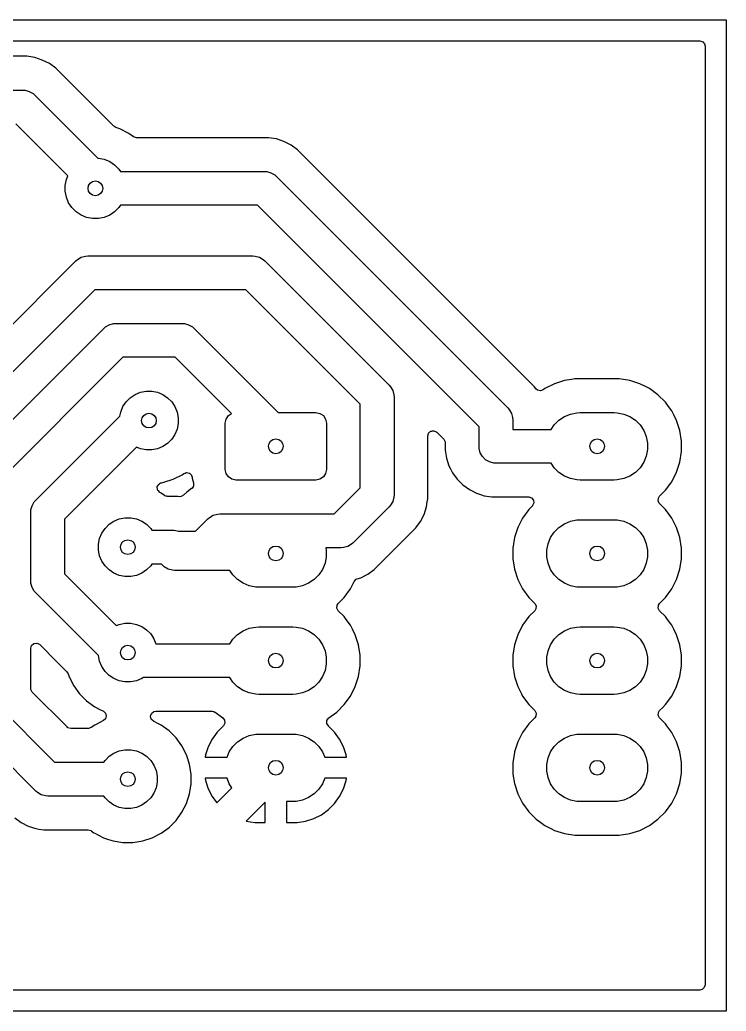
# Model space of a CAD drawing. Extents: x 116 to 150, y -102 to -78.5.
# Drawn here: x 133.25 to 150, y -102 to -78.5 of the extents above; entities that cross this region are included whole.
import ezdxf

# ---------------------------------------------------------------- set-up
doc = ezdxf.new("R2010")
doc.units = 0
doc.layers.add('BLACK', color=7, linetype='CONTINUOUS')

msp = doc.modelspace()

# ---------------------------------------------------------------- linework, layer by layer
at = {"layer": 'BLACK', "linetype": 'CONTINUOUS'}
for p, q in [((116, -78.5), (150, -78.5)), ((150, -78.5), (150, -102)), ((116.6245, -79.0005), (149.3755, -79.0005)), ((149.3755, -79.0005), (149.442539, -79.020185)), ((149.442539, -79.020185), (149.488294, -79.072989)), ((149.488294, -79.072989), (149.4995, -79.1245)), ((149.4995, -79.1245), (149.4995, -101.3755)), ((133.413881, -79.3649), (129.252282, -79.3649)), ((133.413886, -79.3649), (133.413881, -79.3649)), ((133.600518, -79.394459), (133.413886, -79.3649)), ((133.780236, -79.452854), (133.600518, -79.394459)), ((133.948599, -79.53864), (133.780236, -79.452854)), ((134.101474, -79.64971), (133.948599, -79.53864)), ((134.101476, -79.649712), (134.101474, -79.64971)), ((135.475212, -81.023448), (134.101476, -79.649712)), ((129.1578, -80.1654), (133.3194, -80.1654)), ((133.3194, -80.1654), (133.37161, -80.168822)), ((133.37161, -80.168822), (133.472474, -80.195848)), ((133.472474, -80.195848), (133.562905, -80.248059)), ((133.562905, -80.248059), (133.602243, -80.282557)), ((133.602243, -80.282557), (135.098153, -81.778467)), ((134.387118, -82.198804), (133.153714, -80.9654)), ((135.524571, -81.053697), (135.475212, -81.023448)), ((135.62367, -81.085897), (135.524571, -81.053697)), ((135.836916, -81.194552), (135.62367, -81.085897)), ((135.836918, -81.194553), (135.836916, -81.194552)), ((135.836919, -81.194554), (135.836918, -81.194553)), ((135.941888, -81.270818), (135.836919, -81.194554)), ((135.947734, -81.274815), (135.941888, -81.270818)), ((136.014773, -81.2945), (135.947734, -81.274815)), ((139.144781, -81.2945), (136.014773, -81.2945)), ((139.144786, -81.2945), (139.144781, -81.2945)), ((139.331418, -81.324059), (139.144786, -81.2945)), ((139.511136, -81.382454), (139.331418, -81.324059)), ((139.679499, -81.46824), (139.511136, -81.382454)), ((139.832374, -81.57931), (139.679499, -81.46824)), ((135.098153, -81.778467), (135.110572, -81.778467)), ((135.110572, -81.778467), (135.249005, -81.806003)), ((145.45399, -87.200926), (139.832374, -81.57931)), ((135.249005, -81.806003), (135.379406, -81.860017)), ((135.379406, -81.860017), (135.496763, -81.938432)), ((135.496763, -81.938432), (135.596568, -82.038237)), ((134.351003, -82.285995), (134.387118, -82.198804)), ((135.596568, -82.038237), (135.634496, -82.095)), ((135.634496, -82.095), (139.0503, -82.095)), ((139.0503, -82.095), (139.10251, -82.098422)), ((139.10251, -82.098422), (139.203374, -82.125448)), ((139.203374, -82.125448), (139.293805, -82.177659)), ((139.293805, -82.177659), (139.333143, -82.212157)), ((139.333143, -82.212157), (144.821143, -87.700157)), ((134.323467, -82.424428), (134.351003, -82.285995)), ((134.323467, -82.565572), (134.323467, -82.424428)), ((134.351003, -82.704005), (134.323467, -82.565572)), ((134.405017, -82.834406), (134.351003, -82.704005)), ((134.483432, -82.951763), (134.405017, -82.834406)), ((134.583237, -83.051568), (134.483432, -82.951763)), ((135.596568, -82.951763), (135.496763, -83.051568)), ((135.634496, -82.895), (135.596568, -82.951763)), ((138.884614, -82.895), (135.634496, -82.895)), ((144.1383, -88.148686), (138.884614, -82.895)), ((134.700594, -83.129983), (134.583237, -83.051568)), ((134.830995, -83.183997), (134.700594, -83.129983)), ((134.969428, -83.211533), (134.830995, -83.183997)), ((135.249005, -83.183997), (135.110572, -83.211533)), ((135.379406, -83.129983), (135.249005, -83.183997)), ((135.496763, -83.051568), (135.379406, -83.129983)), ((135.110572, -83.211533), (134.969428, -83.211533)), ((134.615395, -84.179259), (134.705826, -84.127048)), ((134.705826, -84.127048), (134.80669, -84.100022)), ((134.80669, -84.100022), (134.8589, -84.0966)), ((134.8589, -84.0966), (138.7766, -84.0966)), ((138.7766, -84.0966), (138.82881, -84.100022)), ((138.82881, -84.100022), (138.929674, -84.127048)), ((138.929674, -84.127048), (139.020105, -84.179259)), ((130.422057, -88.367757), (134.576057, -84.213757)), ((134.576057, -84.213757), (134.615395, -84.179259)), ((139.020105, -84.179259), (139.059443, -84.213757)), ((139.059443, -84.213757), (142.005543, -87.159858)), ((135.024586, -84.8966), (131.1049, -88.816286)), ((138.610914, -84.8966), (135.024586, -84.8966)), ((141.3227, -87.608385), (138.610914, -84.8966)), ((135.278895, -85.780959), (135.369326, -85.728748)), ((135.369326, -85.728748), (135.47019, -85.701722)), ((135.47019, -85.701722), (135.5224, -85.6983)), ((135.5224, -85.6983), (137.0977, -85.6983)), ((137.0977, -85.6983), (137.14991, -85.701722)), ((137.14991, -85.701722), (137.250774, -85.728748)), ((137.250774, -85.728748), (137.341205, -85.780959)), ((132.023757, -89.031257), (135.239557, -85.815457)), ((135.239557, -85.815457), (135.278895, -85.780959)), ((137.341205, -85.780959), (137.380543, -85.815457)), ((137.380543, -85.815457), (139.375085, -87.81)), ((135.688086, -86.4983), (132.7066, -89.479786)), ((136.932014, -86.4983), (135.688086, -86.4983)), ((138.267384, -87.83367), (136.932014, -86.4983)), ((142.005543, -87.159858), (142.040041, -87.199195)), ((145.925616, -87.12676), (145.701156, -87.241129)), ((146.165214, -87.04891), (145.925616, -87.12676)), ((146.332042, -87.022487), (146.165214, -87.04891)), ((146.414038, -87.0095), (146.332042, -87.022487)), ((147.465962, -87.0095), (146.414038, -87.0095)), ((147.714785, -87.04891), (147.465962, -87.0095)), ((147.954383, -87.12676), (147.714785, -87.04891)), ((148.09994, -87.200926), (147.954383, -87.12676)), ((135.865925, -87.458893), (135.980022, -87.382655)), ((135.980022, -87.382655), (136.106801, -87.330142)), ((136.106801, -87.330142), (136.241388, -87.303371)), ((136.241388, -87.303371), (136.378612, -87.303371)), ((136.378612, -87.303371), (136.513199, -87.330142)), ((136.513199, -87.330142), (136.639978, -87.382655)), ((136.639978, -87.382655), (136.754075, -87.458893)), ((142.040041, -87.199195), (142.092252, -87.289627)), ((142.092252, -87.289627), (142.119278, -87.39049)), ((142.119278, -87.39049), (142.1227, -87.4427)), ((145.485616, -87.244456), (145.45399, -87.200926)), ((145.524956, -87.279541), (145.485616, -87.244456)), ((145.593009, -87.295368), (145.524956, -87.279541)), ((145.658816, -87.27189), (145.593009, -87.295368)), ((145.701156, -87.241129), (145.658816, -87.27189)), ((148.178845, -87.24113), (148.09994, -87.200926)), ((148.178847, -87.241131), (148.178845, -87.24113)), ((148.178848, -87.241132), (148.178847, -87.241131)), ((148.382649, -87.389201), (148.178848, -87.241132)), ((148.382654, -87.389205), (148.382649, -87.389201)), ((148.560794, -87.567345), (148.382654, -87.389205)), ((135.692655, -87.670022), (135.768893, -87.555925)), ((135.768893, -87.555925), (135.865925, -87.458893)), ((136.754075, -87.458893), (136.851107, -87.555925)), ((136.851107, -87.555925), (136.927345, -87.670022)), ((141.3227, -89.595914), (141.3227, -87.608385)), ((142.1227, -87.4427), (142.1227, -89.7616)), ((148.560798, -87.56735), (148.560794, -87.567345)), ((148.634942, -87.669401), (148.560798, -87.56735)), ((135.621277, -87.891636), (135.640142, -87.796801)), ((135.640142, -87.796801), (135.692655, -87.670022)), ((136.927345, -87.670022), (136.979858, -87.796801)), ((136.979858, -87.796801), (137.006629, -87.931388)), ((138.13903, -87.964329), (138.193223, -87.883223)), ((138.193223, -87.883223), (138.267384, -87.83367)), ((139.375085, -87.81), (140.27, -87.81)), ((140.27, -87.81), (140.365671, -87.82903)), ((140.365671, -87.82903), (140.446777, -87.883223)), ((140.446777, -87.883223), (140.50097, -87.964329)), ((144.821143, -87.700157), (144.855641, -87.739495)), ((144.855641, -87.739495), (144.907852, -87.829926)), ((144.907852, -87.829926), (144.907852, -87.829927)), ((144.907852, -87.829927), (144.934878, -87.93079)), ((146.162883, -87.904463), (146.307772, -87.844448)), ((146.307772, -87.844448), (146.461586, -87.813852)), ((146.461586, -87.813852), (146.54, -87.81)), ((146.54, -87.81), (147.34, -87.81)), ((147.34, -87.81), (147.418414, -87.813852)), ((147.418414, -87.813852), (147.572228, -87.844448)), ((147.572228, -87.844448), (147.717117, -87.904463)), ((148.70887, -87.771155), (148.634942, -87.669401)), ((148.765298, -87.881902), (148.70887, -87.771155)), ((148.823239, -87.995616), (148.765298, -87.881902)), ((133.625457, -89.887457), (135.621277, -87.891636)), ((137.006629, -88.068612), (136.979858, -88.203199)), ((137.006629, -87.931388), (137.006629, -88.068612)), ((138.12, -88.06), (138.13903, -87.964329)), ((138.12, -89.16), (138.12, -88.06)), ((140.50097, -87.964329), (140.52, -88.06)), ((140.52, -88.06), (140.52, -89.16)), ((144.934878, -87.93079), (144.9383, -87.983)), ((144.9383, -87.983), (144.9383, -88.21)), ((145.849753, -88.21), (145.921592, -88.102485)), ((145.921592, -88.102485), (146.032485, -87.991592)), ((146.032485, -87.991592), (146.162883, -87.904463)), ((147.717117, -87.904463), (147.847515, -87.991592)), ((147.847515, -87.991592), (147.958408, -88.102485)), ((147.958408, -88.102485), (148.045537, -88.232883)), ((148.823239, -87.995618), (148.823239, -87.995616)), ((148.823241, -87.995621), (148.823239, -87.995618)), ((148.90109, -88.235215), (148.823241, -87.995621)), ((136.927345, -88.329978), (136.851107, -88.444075)), ((136.979858, -88.203199), (136.927345, -88.329978)), ((142.9232, -88.365026), (142.929438, -88.34378)), ((142.929438, -88.34378), (142.931018, -88.321692)), ((142.931018, -88.321692), (142.93909, -88.310908)), ((142.93909, -88.310908), (142.942885, -88.297987)), ((142.942885, -88.297987), (142.959618, -88.283487)), ((142.959618, -88.283487), (142.97289, -88.265759)), ((142.97289, -88.265759), (142.98551, -88.261051)), ((142.98551, -88.261051), (142.995689, -88.252232)), ((142.995689, -88.252232), (143.017606, -88.24908)), ((143.017606, -88.24908), (143.038354, -88.241342)), ((143.038354, -88.241342), (143.051514, -88.244204)), ((143.051514, -88.244204), (143.064847, -88.242288)), ((143.064847, -88.242288), (143.08499, -88.251487)), ((143.08499, -88.251487), (143.106627, -88.256194)), ((143.106627, -88.256194), (143.124352, -88.269462)), ((143.124352, -88.269462), (143.128403, -88.271313)), ((143.128403, -88.271313), (143.134881, -88.277345)), ((143.134881, -88.277345), (143.301481, -88.443945)), ((144.1383, -88.61), (144.1383, -88.148686)), ((144.9383, -88.21), (145.849753, -88.21)), ((148.045537, -88.232883), (148.105552, -88.377772)), ((148.9405, -88.484038), (148.90109, -88.235215)), ((136.754075, -88.541107), (136.639978, -88.617345)), ((136.851107, -88.444075), (136.754075, -88.541107)), ((142.9232, -89.856087), (142.9232, -88.365026)), ((143.301481, -88.443945), (143.334966, -88.505268)), ((143.334966, -88.505268), (143.3378, -88.531626)), ((143.3378, -88.531626), (143.3378, -88.704486)), ((148.105552, -88.377772), (148.136148, -88.531586)), ((148.136148, -88.531586), (148.136148, -88.688414)), ((148.9405, -88.735962), (148.9405, -88.484038)), ((136.013198, -88.631086), (134.3083, -90.335985)), ((136.106801, -88.669858), (136.013198, -88.631086)), ((136.241388, -88.696629), (136.106801, -88.669858)), ((136.378612, -88.696629), (136.241388, -88.696629)), ((136.513199, -88.669858), (136.378612, -88.696629)), ((136.639978, -88.617345), (136.513199, -88.669858)), ((143.3378, -88.704486), (143.367359, -88.891118)), ((144.141722, -88.66221), (144.1383, -88.61)), ((144.168748, -88.763073), (144.141722, -88.66221)), ((144.220959, -88.853505), (144.168748, -88.763073)), ((148.136148, -88.688414), (148.105552, -88.842228)), ((148.90109, -88.984785), (148.9405, -88.735962)), ((143.367359, -88.891118), (143.425754, -89.070836)), ((144.294795, -88.927341), (144.220959, -88.853505)), ((144.385227, -88.979552), (144.294795, -88.927341)), ((144.48609, -89.006578), (144.385227, -88.979552)), ((144.5383, -89.01), (144.48609, -89.006578)), ((145.849753, -89.01), (144.5383, -89.01)), ((145.921592, -89.117515), (145.849753, -89.01)), ((148.045537, -88.987117), (147.958408, -89.117515)), ((148.105552, -88.842228), (148.045537, -88.987117)), ((148.823241, -89.224379), (148.90109, -88.984785)), ((136.885992, -89.390568), (137.096433, -89.283343)), ((137.096433, -89.283343), (137.13612, -89.254507)), ((137.13612, -89.254507), (137.166119, -89.243803)), ((137.166119, -89.243803), (137.195522, -89.231561)), ((137.195522, -89.231561), (137.198792, -89.232144)), ((137.198792, -89.232144), (137.201923, -89.231028)), ((137.201923, -89.231028), (137.232954, -89.238243)), ((137.232954, -89.238243), (137.264305, -89.24384)), ((137.264305, -89.24384), (137.26674, -89.246099)), ((137.26674, -89.246099), (137.269978, -89.246852)), ((137.269978, -89.246852), (137.292178, -89.269694)), ((137.292178, -89.269694), (137.31553, -89.291356)), ((137.31553, -89.291356), (137.317254, -89.295497)), ((137.317254, -89.295497), (137.318673, -89.296957)), ((137.318673, -89.296957), (137.320775, -89.303954)), ((138.13903, -89.255671), (138.12, -89.16)), ((138.193223, -89.336777), (138.13903, -89.255671)), ((140.50097, -89.255671), (140.446777, -89.336777)), ((140.52, -89.16), (140.50097, -89.255671)), ((143.425754, -89.070836), (143.463297, -89.144517)), ((143.463297, -89.144517), (143.51154, -89.239199)), ((143.51154, -89.239199), (143.62261, -89.392073)), ((146.032485, -89.228408), (145.921592, -89.117515)), ((146.162883, -89.315537), (146.032485, -89.228408)), ((147.847515, -89.228408), (147.717117, -89.315537)), ((147.958408, -89.117515), (147.847515, -89.228408)), ((148.70887, -89.448845), (148.823241, -89.224379)), ((136.518873, -89.549133), (136.527866, -89.522745)), ((136.527866, -89.522745), (136.53376, -89.518063)), ((136.53376, -89.518063), (136.537014, -89.511274)), ((136.537014, -89.511274), (136.560747, -89.496633)), ((136.560747, -89.496633), (136.582581, -89.479294)), ((136.582581, -89.479294), (136.594004, -89.476116)), ((136.594004, -89.476116), (136.596479, -89.47459)), ((136.596479, -89.47459), (136.599304, -89.474642)), ((136.599304, -89.474642), (136.609817, -89.471718)), ((136.609817, -89.471718), (136.637762, -89.467291)), ((136.637762, -89.467291), (136.661368, -89.463553)), ((136.661368, -89.463553), (136.885992, -89.390568)), ((137.320775, -89.303954), (137.329096, -89.323938)), ((137.329096, -89.323938), (137.331474, -89.333185)), ((137.331474, -89.333185), (137.3347, -89.365934)), ((137.3347, -89.365934), (137.36887, -89.47858)), ((137.369534, -89.48116), (137.368438, -89.513529)), ((137.368438, -89.513529), (137.368727, -89.54592)), ((137.36887, -89.47858), (137.369534, -89.48116)), ((138.274329, -89.39097), (138.193223, -89.336777)), ((138.37, -89.41), (138.274329, -89.39097)), ((140.27, -89.41), (138.37, -89.41)), ((140.365671, -89.39097), (140.27, -89.41)), ((140.446777, -89.336777), (140.365671, -89.39097)), ((143.62261, -89.392073), (143.756227, -89.52569)), ((143.756227, -89.52569), (143.909101, -89.63676)), ((146.307772, -89.375552), (146.162883, -89.315537)), ((146.461586, -89.406148), (146.307772, -89.375552)), ((146.54, -89.41), (146.461586, -89.406148)), ((147.34, -89.41), (146.54, -89.41)), ((147.418414, -89.406148), (147.34, -89.41)), ((147.572228, -89.375552), (147.418414, -89.406148)), ((147.717117, -89.315537), (147.572228, -89.375552)), ((148.560793, -89.652656), (148.70887, -89.448845)), ((136.505328, -89.58888), (136.507755, -89.581755)), ((136.512029, -89.615943), (136.505328, -89.58888)), ((136.506822, -89.574284), (136.518873, -89.549133)), ((136.507755, -89.581755), (136.506822, -89.574284)), ((136.515489, -89.643614), (136.512029, -89.615943)), ((136.520313, -89.649393), (136.515489, -89.643614)), ((136.522123, -89.656701), (136.520313, -89.649393)), ((136.542394, -89.675846), (136.522123, -89.656701)), ((136.560263, -89.697253), (136.542394, -89.675846)), ((136.566372, -89.70134), (136.560263, -89.697253)), ((136.596433, -89.716657), (136.566372, -89.70134)), ((136.679793, -89.777222), (136.596433, -89.716657)), ((137.132937, -89.769899), (137.071613, -89.803383)), ((137.205824, -89.697012), (137.132937, -89.769899)), ((137.322329, -89.612366), (137.205824, -89.697012)), ((137.327427, -89.608456), (137.322329, -89.612366)), ((137.328989, -89.606196), (137.327427, -89.608456)), ((137.331479, -89.605033), (137.328989, -89.606196)), ((137.348746, -89.577629), (137.331479, -89.605033)), ((137.36717, -89.55099), (137.348746, -89.577629)), ((137.367262, -89.548243), (137.36717, -89.55099)), ((137.368727, -89.54592), (137.367262, -89.548243)), ((140.705914, -90.2127), (141.3227, -89.595914)), ((142.1227, -89.7616), (142.119278, -89.81381)), ((143.909101, -89.63676), (143.940295, -89.652654)), ((143.940295, -89.652654), (144.077463, -89.722545)), ((144.077463, -89.722545), (144.077465, -89.722545)), ((144.077465, -89.722545), (144.077468, -89.722547)), ((144.077468, -89.722547), (144.173797, -89.753846)), ((144.173797, -89.753846), (144.257181, -89.78094)), ((148.42113, -89.792319), (148.490904, -89.722545)), ((148.490904, -89.722545), (148.560793, -89.652656)), ((133.538748, -90.017226), (133.590959, -89.926795)), ((133.590959, -89.926795), (133.625457, -89.887457)), ((136.681796, -89.778562), (136.679793, -89.777222)), ((136.683708, -89.779815), (136.681796, -89.778562)), ((136.688745, -89.781294), (136.683708, -89.779815)), ((136.713625, -89.793813), (136.688745, -89.781294)), ((136.732568, -89.794162), (136.713625, -89.793813)), ((136.750747, -89.7995), (136.732568, -89.794162)), ((136.993081, -89.7995), (136.750747, -89.7995)), ((136.993082, -89.7995), (136.993081, -89.7995)), ((137.02586, -89.804691), (136.993082, -89.7995)), ((137.071613, -89.803383), (137.02586, -89.804691)), ((142.092252, -89.914674), (142.040041, -90.005105)), ((142.119278, -89.81381), (142.092252, -89.914674)), ((142.89364, -90.042718), (142.911618, -89.929207)), ((142.911618, -89.929207), (142.9232, -89.856087)), ((144.257181, -89.78094), (144.443814, -89.8105)), ((144.443814, -89.8105), (144.443819, -89.8105)), ((144.443819, -89.8105), (145.316689, -89.8105)), ((145.316689, -89.8105), (145.383728, -89.830185)), ((145.383728, -89.830185), (145.429483, -89.882989)), ((145.439427, -89.952147), (145.410402, -90.015703)), ((145.429483, -89.882989), (145.439427, -89.952147)), ((148.387645, -89.906358), (148.392629, -89.836666)), ((148.42113, -89.967681), (148.387645, -89.906358)), ((148.392629, -89.836666), (148.42113, -89.792319)), ((148.560794, -90.107345), (148.42113, -89.967681)), ((133.5083, -90.1703), (133.511722, -90.11809)), ((133.5083, -91.8001), (133.5083, -90.1703)), ((133.511722, -90.11809), (133.53138, -90.044726)), ((133.53138, -90.044726), (133.538748, -90.017226)), ((137.834826, -90.243148), (137.93569, -90.216122)), ((137.93569, -90.216122), (137.9879, -90.2127)), ((137.9879, -90.2127), (140.705914, -90.2127)), ((142.005543, -90.044443), (141.154443, -90.895543)), ((142.040041, -90.005105), (142.005543, -90.044443)), ((142.74946, -90.390799), (142.835247, -90.222432)), ((142.835247, -90.222432), (142.89364, -90.042718)), ((145.319201, -90.10735), (145.171132, -90.311151)), ((145.319205, -90.107345), (145.319201, -90.10735)), ((145.40437, -90.022181), (145.319205, -90.107345)), ((145.410402, -90.015703), (145.40437, -90.022181)), ((148.560798, -90.10735), (148.560794, -90.107345)), ((148.644409, -90.222432), (148.560798, -90.10735)), ((148.70887, -90.311155), (148.644409, -90.222432)), ((134.3083, -90.335985), (134.3083, -91.634414)), ((135.268893, -90.555925), (135.365925, -90.458893)), ((135.365925, -90.458893), (135.480022, -90.382655)), ((135.480022, -90.382655), (135.606801, -90.330142)), ((135.606801, -90.330142), (135.741388, -90.303371)), ((135.741388, -90.303371), (135.878612, -90.303371)), ((135.878612, -90.303371), (136.013199, -90.330142)), ((136.013199, -90.330142), (136.139978, -90.382655)), ((136.139978, -90.382655), (136.254075, -90.458893)), ((136.254075, -90.458893), (136.351107, -90.555925)), ((137.415214, -90.6197), (137.705057, -90.329857)), ((137.705057, -90.329857), (137.744395, -90.295359)), ((137.744395, -90.295359), (137.834826, -90.243148)), ((142.63839, -90.543674), (142.74946, -90.390799)), ((145.171132, -90.311151), (145.05676, -90.535616)), ((146.032485, -90.531592), (146.162883, -90.444463)), ((146.162883, -90.444463), (146.307772, -90.384448)), ((146.307772, -90.384448), (146.461586, -90.353852)), ((146.461586, -90.353852), (146.54, -90.35)), ((146.54, -90.35), (147.34, -90.35)), ((147.34, -90.35), (147.418414, -90.353852)), ((147.418414, -90.353852), (147.572228, -90.384448)), ((147.572228, -90.384448), (147.717117, -90.444463)), ((147.717117, -90.444463), (147.847515, -90.531592)), ((148.757411, -90.406423), (148.70887, -90.311155)), ((148.823239, -90.535616), (148.757411, -90.406423)), ((135.140142, -90.796801), (135.192655, -90.670022)), ((135.192655, -90.670022), (135.268893, -90.555925)), ((136.351107, -90.555925), (136.380557, -90.6)), ((136.380557, -90.6), (136.8986, -90.6)), ((136.8986, -90.6), (136.95081, -90.603422)), ((136.95081, -90.603422), (137.011561, -90.6197)), ((137.011561, -90.6197), (137.415214, -90.6197)), ((141.653674, -91.52839), (142.63839, -90.543674)), ((145.05676, -90.535616), (144.97891, -90.775214)), ((145.834463, -90.772883), (145.921592, -90.642485)), ((145.921592, -90.642485), (146.032485, -90.531592)), ((147.847515, -90.531592), (147.958408, -90.642485)), ((147.958408, -90.642485), (148.045537, -90.772883)), ((148.823239, -90.535618), (148.823239, -90.535616)), ((148.823241, -90.535621), (148.823239, -90.535618)), ((148.90109, -90.775215), (148.823241, -90.535621)), ((135.113371, -90.931388), (135.140142, -90.796801)), ((135.113371, -91.068612), (135.113371, -90.931388)), ((141.115105, -90.930041), (141.024674, -90.982252)), ((141.154443, -90.895543), (141.115105, -90.930041)), ((144.97891, -90.775214), (144.9395, -91.024038)), ((145.743852, -91.071586), (145.774448, -90.917772)), ((145.774448, -90.917772), (145.834463, -90.772883)), ((148.045537, -90.772883), (148.105552, -90.917772)), ((148.105552, -90.917772), (148.136148, -91.071586)), ((148.9405, -91.024038), (148.90109, -90.775215)), ((135.140142, -91.203199), (135.113371, -91.068612)), ((140.8716, -91.0127), (140.504435, -91.0127)), ((140.504435, -91.0127), (140.516148, -91.071586)), ((140.516148, -91.071586), (140.516148, -91.228414)), ((140.92381, -91.009278), (140.8716, -91.0127)), ((141.024674, -90.982252), (140.92381, -91.009278)), ((144.9395, -91.024038), (144.9395, -91.275961)), ((145.743852, -91.228414), (145.743852, -91.071586)), ((148.136148, -91.071586), (148.136148, -91.228414)), ((148.9405, -91.275962), (148.9405, -91.024038)), ((135.192655, -91.329978), (135.140142, -91.203199)), ((135.268893, -91.444075), (135.192655, -91.329978)), ((136.380557, -91.4), (136.351107, -91.444075)), ((136.607454, -91.4), (136.380557, -91.4)), ((136.674795, -91.467341), (136.607454, -91.4)), ((140.485552, -91.382228), (140.425537, -91.527117)), ((140.516148, -91.228414), (140.485552, -91.382228)), ((144.9395, -91.275961), (144.97891, -91.524785)), ((145.774448, -91.382228), (145.743852, -91.228414)), ((145.834463, -91.527117), (145.774448, -91.382228)), ((148.105552, -91.382228), (148.045537, -91.527117)), ((148.136148, -91.228414), (148.105552, -91.382228)), ((148.90109, -91.524785), (148.9405, -91.275962)), ((134.3083, -91.634414), (135.534128, -92.860243)), ((135.365925, -91.541107), (135.268893, -91.444075)), ((135.480022, -91.617345), (135.365925, -91.541107)), ((135.606801, -91.669858), (135.480022, -91.617345)), ((136.139978, -91.617345), (136.013199, -91.669858)), ((136.254075, -91.541107), (136.139978, -91.617345)), ((136.351107, -91.444075), (136.254075, -91.541107)), ((136.765227, -91.519552), (136.674795, -91.467341)), ((136.86609, -91.546578), (136.765227, -91.519552)), ((136.9183, -91.55), (136.86609, -91.546578)), ((138.229753, -91.55), (136.9183, -91.55)), ((138.301592, -91.657515), (138.229753, -91.55)), ((140.425537, -91.527117), (140.338408, -91.657515)), ((141.332432, -91.725247), (141.500799, -91.63946)), ((141.500799, -91.63946), (141.653674, -91.52839)), ((144.97891, -91.524785), (145.05676, -91.764383)), ((145.921592, -91.657515), (145.834463, -91.527117)), ((148.045537, -91.527117), (147.958408, -91.657515)), ((148.823241, -91.764379), (148.90109, -91.524785)), ((133.511722, -91.85231), (133.5083, -91.8001)), ((133.538748, -91.953174), (133.511722, -91.85231)), ((135.741388, -91.696629), (135.606801, -91.669858)), ((135.878612, -91.696629), (135.741388, -91.696629)), ((136.013199, -91.669858), (135.878612, -91.696629)), ((138.412485, -91.768408), (138.301592, -91.657515)), ((138.542883, -91.855537), (138.412485, -91.768408)), ((138.687772, -91.915552), (138.542883, -91.855537)), ((140.097117, -91.855537), (139.952228, -91.915552)), ((140.227515, -91.768408), (140.097117, -91.855537)), ((140.338408, -91.657515), (140.227515, -91.768408)), ((141.08887, -91.988845), (141.178185, -91.813551)), ((141.178185, -91.813551), (141.226158, -91.762757)), ((141.226158, -91.762757), (141.250352, -91.751916)), ((141.250352, -91.751916), (141.332426, -91.725249)), ((141.332426, -91.725248), (141.332432, -91.725247)), ((141.332426, -91.725249), (141.332426, -91.725248)), ((145.05676, -91.764383), (145.081814, -91.813553)), ((145.081814, -91.813553), (145.16959, -91.985823)), ((146.032485, -91.768408), (145.921592, -91.657515)), ((146.162883, -91.855537), (146.032485, -91.768408)), ((146.307772, -91.915552), (146.162883, -91.855537)), ((147.717117, -91.855537), (147.572228, -91.915552)), ((147.847515, -91.768408), (147.717117, -91.855537)), ((147.958408, -91.657515), (147.847515, -91.768408)), ((148.70887, -91.988845), (148.823241, -91.764379)), ((133.590959, -92.043605), (133.538748, -91.953174)), ((133.625457, -92.082943), (133.590959, -92.043605)), ((135.113928, -93.571413), (133.625457, -92.082943)), ((138.841586, -91.946148), (138.687772, -91.915552)), ((138.92, -91.95), (138.841586, -91.946148)), ((139.72, -91.95), (138.92, -91.95)), ((139.798414, -91.946148), (139.72, -91.95)), ((139.952228, -91.915552), (139.798414, -91.946148)), ((140.940793, -92.192656), (141.08887, -91.988845)), ((145.16959, -91.985823), (145.171132, -91.988848)), ((145.171132, -91.988848), (145.319201, -92.192649)), ((146.461586, -91.946148), (146.307772, -91.915552)), ((146.54, -91.95), (146.461586, -91.946148)), ((147.34, -91.95), (146.54, -91.95)), ((147.418414, -91.946148), (147.34, -91.95)), ((147.572228, -91.915552), (147.418414, -91.946148)), ((148.560793, -92.192656), (148.70887, -91.988845)), ((140.772629, -92.376666), (140.80113, -92.332319)), ((140.80113, -92.332319), (140.85538, -92.278069)), ((140.85538, -92.278069), (140.940793, -92.192656)), ((145.319201, -92.192649), (145.319205, -92.192654)), ((145.319205, -92.192654), (145.45887, -92.332319)), ((145.45887, -92.332319), (145.492355, -92.393642)), ((148.392629, -92.376666), (148.42113, -92.332319)), ((148.42113, -92.332319), (148.47538, -92.278069)), ((148.47538, -92.278069), (148.560793, -92.192656)), ((140.767645, -92.446358), (140.772629, -92.376666)), ((140.80113, -92.507681), (140.767645, -92.446358)), ((140.940794, -92.647345), (140.80113, -92.507681)), ((145.45887, -92.507681), (145.319205, -92.647345)), ((145.487371, -92.463334), (145.45887, -92.507681)), ((145.492355, -92.393642), (145.487371, -92.463334)), ((148.387645, -92.446358), (148.392629, -92.376666)), ((148.42113, -92.507681), (148.387645, -92.446358)), ((148.560794, -92.647345), (148.42113, -92.507681)), ((135.606801, -92.830142), (135.741388, -92.803371)), ((135.741388, -92.803371), (135.878612, -92.803371)), ((135.878612, -92.803371), (136.013199, -92.830142)), ((140.940798, -92.64735), (140.940794, -92.647345)), ((140.988907, -92.713567), (140.940798, -92.64735)), ((141.08887, -92.851155), (140.988907, -92.713567)), ((145.319201, -92.64735), (145.171132, -92.851151)), ((145.319205, -92.647345), (145.319201, -92.64735)), ((148.560798, -92.64735), (148.560794, -92.647345)), ((148.608907, -92.713567), (148.560798, -92.64735)), ((148.70887, -92.851155), (148.608907, -92.713567)), ((135.534128, -92.860243), (135.606801, -92.830142)), ((136.013199, -92.830142), (136.139978, -92.882655)), ((136.139978, -92.882655), (136.254075, -92.958893)), ((136.254075, -92.958893), (136.351107, -93.055925)), ((136.351107, -93.055925), (136.427345, -93.170022)), ((138.412485, -93.071592), (138.542883, -92.984463)), ((138.542883, -92.984463), (138.687772, -92.924448)), ((138.687772, -92.924448), (138.841586, -92.893852)), ((138.841586, -92.893852), (138.92, -92.89)), ((138.92, -92.89), (139.72, -92.89)), ((139.72, -92.89), (139.798414, -92.893852)), ((139.798414, -92.893852), (139.952228, -92.924448)), ((139.952228, -92.924448), (140.097117, -92.984463)), ((140.097117, -92.984463), (140.227515, -93.071592)), ((141.137411, -92.946423), (141.08887, -92.851155)), ((141.203239, -93.075616), (141.137411, -92.946423)), ((145.171132, -92.851151), (145.05676, -93.075616)), ((146.032485, -93.071592), (146.162883, -92.984463)), ((146.162883, -92.984463), (146.307772, -92.924448)), ((146.307772, -92.924448), (146.461586, -92.893852)), ((146.461586, -92.893852), (146.54, -92.89)), ((146.54, -92.89), (147.34, -92.89)), ((147.34, -92.89), (147.418414, -92.893852)), ((147.418414, -92.893852), (147.572228, -92.924448)), ((147.572228, -92.924448), (147.717117, -92.984463)), ((147.717117, -92.984463), (147.847515, -93.071592)), ((148.757411, -92.946423), (148.70887, -92.851155)), ((148.823239, -93.075616), (148.757411, -92.946423)), ((133.526785, -93.328986), (133.579589, -93.283231)), ((133.579589, -93.283231), (133.648747, -93.273287)), ((133.648747, -93.273287), (133.712303, -93.302312)), ((136.427345, -93.170022), (136.477041, -93.29)), ((136.477041, -93.29), (138.229753, -93.29)), ((138.229753, -93.29), (138.301592, -93.182485)), ((138.301592, -93.182485), (138.412485, -93.071592)), ((140.227515, -93.071592), (140.338408, -93.182485)), ((140.338408, -93.182485), (140.425537, -93.312883)), ((141.203239, -93.075618), (141.203239, -93.075616)), ((141.203241, -93.075621), (141.203239, -93.075618)), ((141.28109, -93.315215), (141.203241, -93.075621)), ((145.05676, -93.075616), (144.97891, -93.315214)), ((145.834463, -93.312883), (145.921592, -93.182485)), ((145.921592, -93.182485), (146.032485, -93.071592)), ((147.847515, -93.071592), (147.958408, -93.182485)), ((147.958408, -93.182485), (148.045537, -93.312883)), ((148.823239, -93.075618), (148.823239, -93.075616)), ((148.823241, -93.075621), (148.823239, -93.075618)), ((148.90109, -93.315215), (148.823241, -93.075621)), ((133.5071, -93.396025), (133.526785, -93.328986)), ((133.5071, -94.349674), (133.5071, -93.396025)), ((133.712303, -93.302312), (133.718777, -93.30834)), ((133.718777, -93.30834), (134.120333, -93.709897)), ((140.425537, -93.312883), (140.485552, -93.457772)), ((140.485552, -93.457772), (140.516148, -93.611586)), ((141.3205, -93.564038), (141.28109, -93.315215)), ((144.97891, -93.315214), (144.9395, -93.564038)), ((145.743852, -93.611586), (145.774448, -93.457772)), ((145.774448, -93.457772), (145.834463, -93.312883)), ((148.045537, -93.312883), (148.105552, -93.457772)), ((148.105552, -93.457772), (148.136148, -93.611586)), ((148.9405, -93.564038), (148.90109, -93.315215)), ((134.120333, -93.709897), (134.366134, -93.955698)), ((135.140142, -93.703199), (135.113928, -93.571413)), ((135.192655, -93.829978), (135.140142, -93.703199)), ((140.516148, -93.611586), (140.516148, -93.768414)), ((141.3205, -93.815962), (141.3205, -93.564038)), ((144.9395, -93.564038), (144.9395, -93.815961)), ((145.743852, -93.768414), (145.743852, -93.611586)), ((148.136148, -93.611586), (148.136148, -93.768414)), ((148.9405, -93.815962), (148.9405, -93.564038)), ((134.366134, -93.955698), (134.396383, -94.005059)), ((135.268893, -93.944075), (135.192655, -93.829978)), ((135.365925, -94.041107), (135.268893, -93.944075)), ((140.485552, -93.922228), (140.425537, -94.067117)), ((140.516148, -93.768414), (140.485552, -93.922228)), ((141.28109, -94.064785), (141.3205, -93.815962)), ((144.9395, -93.815961), (144.97891, -94.064785)), ((145.774448, -93.922228), (145.743852, -93.768414)), ((145.834463, -94.067117), (145.774448, -93.922228)), ((148.105552, -93.922228), (148.045537, -94.067117)), ((148.136148, -93.768414), (148.105552, -93.922228)), ((148.90109, -94.064785), (148.9405, -93.815962)), ((134.396383, -94.005059), (134.419431, -94.075992)), ((134.419431, -94.075992), (134.526657, -94.286433)), ((135.480022, -94.117345), (135.365925, -94.041107)), ((135.606801, -94.169858), (135.480022, -94.117345)), ((135.741388, -94.196629), (135.606801, -94.169858)), ((135.878612, -94.196629), (135.741388, -94.196629)), ((136.013199, -94.169858), (135.878612, -94.196629)), ((136.139978, -94.117345), (136.013199, -94.169858)), ((136.180902, -94.09), (136.139978, -94.117345)), ((138.229753, -94.09), (136.180902, -94.09)), ((138.301592, -94.197515), (138.229753, -94.09)), ((138.412485, -94.308408), (138.301592, -94.197515)), ((140.338408, -94.197515), (140.227515, -94.308408)), ((140.425537, -94.067117), (140.338408, -94.197515)), ((141.203241, -94.304379), (141.28109, -94.064785)), ((144.97891, -94.064785), (145.05676, -94.304383)), ((145.921592, -94.197515), (145.834463, -94.067117)), ((146.032485, -94.308408), (145.921592, -94.197515)), ((147.958408, -94.197515), (147.847515, -94.308408)), ((148.045537, -94.067117), (147.958408, -94.197515)), ((148.823241, -94.304379), (148.90109, -94.064785)), ((133.509934, -94.376032), (133.5071, -94.349674)), ((133.543419, -94.437355), (133.509934, -94.376032)), ((134.369245, -95.263181), (133.543419, -94.437355)), ((134.526657, -94.286433), (134.665483, -94.47751)), ((138.542883, -94.395537), (138.412485, -94.308408)), ((138.687772, -94.455552), (138.542883, -94.395537)), ((138.841586, -94.486148), (138.687772, -94.455552)), ((139.952228, -94.455552), (139.798414, -94.486148)), ((140.097117, -94.395537), (139.952228, -94.455552)), ((140.227515, -94.308408), (140.097117, -94.395537)), ((141.08887, -94.528845), (141.203241, -94.304379)), ((145.05676, -94.304383), (145.128435, -94.445051)), ((145.128435, -94.445051), (145.143338, -94.474301)), ((146.162883, -94.395537), (146.032485, -94.308408)), ((146.307772, -94.455552), (146.162883, -94.395537)), ((146.461586, -94.486148), (146.307772, -94.455552)), ((147.572228, -94.455552), (147.418414, -94.486148)), ((147.717117, -94.395537), (147.572228, -94.455552)), ((147.847515, -94.308408), (147.717117, -94.395537)), ((148.70887, -94.528845), (148.823241, -94.304379)), ((134.665483, -94.47751), (134.83249, -94.644517)), ((134.83249, -94.644517), (135.023567, -94.783343)), ((138.92, -94.49), (138.841586, -94.486148)), ((139.72, -94.49), (138.92, -94.49)), ((139.798414, -94.486148), (139.72, -94.49)), ((140.940793, -94.732656), (141.08887, -94.528845)), ((145.143338, -94.474301), (145.171132, -94.528848)), ((145.171132, -94.528848), (145.319201, -94.732649)), ((146.54, -94.49), (146.461586, -94.486148)), ((147.34, -94.49), (146.54, -94.49)), ((147.418414, -94.486148), (147.34, -94.49)), ((148.560793, -94.732656), (148.70887, -94.528845)), ((132.7066, -94.732614), (134.073986, -96.1)), ((135.023567, -94.783343), (135.132665, -94.838931)), ((135.132665, -94.838931), (135.231941, -94.889515)), ((135.231941, -94.889515), (135.282737, -94.93749)), ((135.282737, -94.93749), (135.299532, -95.005311)), ((136.371463, -94.943054), (136.426179, -94.899603)), ((136.426179, -94.899603), (136.472812, -94.8905)), ((136.472812, -94.8905), (137.809122, -94.8905)), ((137.809122, -94.8905), (137.829542, -94.896496)), ((137.829542, -94.896496), (137.850792, -94.897711)), ((137.850792, -94.897711), (137.872262, -94.90904)), ((137.872262, -94.90904), (137.876161, -94.910185)), ((137.876161, -94.910185), (137.882007, -94.914182)), ((137.882007, -94.914182), (138.063144, -95.045785)), ((140.576855, -95.045785), (140.76265, -94.910798)), ((140.76265, -94.910798), (140.762652, -94.910795)), ((140.762652, -94.910795), (140.762656, -94.910793)), ((140.762656, -94.910793), (140.940793, -94.732656)), ((145.319201, -94.732649), (145.319205, -94.732654)), ((145.319205, -94.732654), (145.45887, -94.872319)), ((145.45887, -94.872319), (145.492355, -94.933642)), ((145.492355, -94.933642), (145.487371, -95.003334)), ((148.387645, -94.986358), (148.392629, -94.916666)), ((148.392629, -94.916666), (148.42113, -94.872319)), ((148.42113, -94.872319), (148.486784, -94.806665)), ((148.486784, -94.806665), (148.560793, -94.732656)), ((135.231941, -95.110485), (135.023563, -95.216659)), ((135.276995, -95.071446), (135.231941, -95.110485)), ((135.299532, -95.005311), (135.276995, -95.071446)), ((136.348926, -95.009189), (136.371463, -94.943054)), ((136.365721, -95.07701), (136.348926, -95.009189)), ((136.416517, -95.124985), (136.365721, -95.07701)), ((136.538903, -95.187344), (136.416517, -95.124985)), ((138.063144, -95.045785), (138.10581, -95.101115)), ((138.111789, -95.170728), (138.079184, -95.232523)), ((138.10581, -95.101115), (138.111789, -95.170728)), ((140.530512, -95.112034), (140.567858, -95.052983)), ((140.53102, -95.181902), (140.530512, -95.112034)), ((140.567858, -95.052983), (140.576855, -95.045785)), ((145.45887, -95.047681), (145.319205, -95.187345)), ((145.487371, -95.003334), (145.45887, -95.047681)), ((148.42113, -95.047681), (148.387645, -94.986358)), ((148.560794, -95.187345), (148.42113, -95.047681)), ((134.389887, -95.279815), (134.369245, -95.263181)), ((134.456926, -95.2995), (134.389887, -95.279815)), ((134.869253, -95.2995), (134.456926, -95.2995)), ((134.876332, -95.299298), (134.869253, -95.2995)), ((134.942138, -95.275818), (134.876332, -95.299298)), ((135.023563, -95.216659), (134.942138, -95.275818)), ((136.596433, -95.216657), (136.538903, -95.187344)), ((136.78751, -95.355483), (136.596433, -95.216657)), ((136.954517, -95.52249), (136.78751, -95.355483)), ((137.928417, -95.383105), (137.80814, -95.54865)), ((138.076205, -95.235316), (137.928417, -95.383104)), ((137.928417, -95.383104), (137.928417, -95.383105)), ((138.079184, -95.232523), (138.076205, -95.235316)), ((140.564793, -95.233624), (140.53102, -95.181902)), ((140.563448, -95.23497), (140.564793, -95.233624)), ((140.711582, -95.383104), (140.563448, -95.23497)), ((140.711582, -95.383105), (140.711582, -95.383104)), ((140.831859, -95.54865), (140.711582, -95.383105)), ((145.171132, -95.391151), (145.05676, -95.615616)), ((145.319201, -95.18735), (145.171132, -95.391151)), ((145.319205, -95.187345), (145.319201, -95.18735)), ((148.560798, -95.18735), (148.560794, -95.187345)), ((148.595647, -95.235316), (148.560798, -95.18735)), ((148.70887, -95.391155), (148.595647, -95.235316)), ((148.757411, -95.486423), (148.70887, -95.391155)), ((133.625457, -96.782843), (132.4067, -95.564086)), ((137.093342, -95.713566), (136.954517, -95.52249)), ((137.80814, -95.54865), (137.715244, -95.73097)), ((138.301592, -95.722485), (138.412485, -95.611592)), ((138.412485, -95.611592), (138.542883, -95.524463)), ((138.542883, -95.524463), (138.687772, -95.464448)), ((138.687772, -95.464448), (138.841586, -95.433852)), ((138.841586, -95.433852), (138.92, -95.43)), ((138.92, -95.43), (139.72, -95.43)), ((139.72, -95.43), (139.798414, -95.433852)), ((139.798414, -95.433852), (139.952228, -95.464448)), ((139.952228, -95.464448), (140.097117, -95.524463)), ((140.097117, -95.524463), (140.227515, -95.611592)), ((140.227515, -95.611592), (140.338408, -95.722485)), ((140.924755, -95.73097), (140.831859, -95.54865)), ((145.05676, -95.615616), (144.97891, -95.855214)), ((145.921592, -95.722485), (146.032485, -95.611592)), ((146.032485, -95.611592), (146.162883, -95.524463)), ((146.162883, -95.524463), (146.307772, -95.464448)), ((146.307772, -95.464448), (146.461586, -95.433852)), ((146.461586, -95.433852), (146.54, -95.43)), ((146.54, -95.43), (147.34, -95.43)), ((147.34, -95.43), (147.418414, -95.433852)), ((147.418414, -95.433852), (147.572228, -95.464448)), ((147.572228, -95.464448), (147.717117, -95.524463)), ((147.717117, -95.524463), (147.847515, -95.611592)), ((147.847515, -95.611592), (147.958408, -95.722485)), ((148.823239, -95.615616), (148.757411, -95.486423)), ((148.823239, -95.615618), (148.823239, -95.615616)), ((148.823241, -95.615621), (148.823239, -95.615618)), ((148.90109, -95.855215), (148.823241, -95.615621)), ((135.480022, -95.882655), (135.606801, -95.830142)), ((135.606801, -95.830142), (135.741388, -95.803371)), ((135.741388, -95.803371), (135.878612, -95.803371)), ((135.878612, -95.803371), (136.013199, -95.830142)), ((136.013199, -95.830142), (136.139978, -95.882655)), ((137.200566, -95.924003), (137.093342, -95.713566)), ((137.715244, -95.73097), (137.652009, -95.925586)), ((138.161809, -95.98), (138.214463, -95.852883)), ((138.214463, -95.852883), (138.301592, -95.722485)), ((140.338408, -95.722485), (140.425537, -95.852883)), ((140.425537, -95.852883), (140.478191, -95.98)), ((140.98799, -95.925586), (140.924755, -95.73097)), ((144.97891, -95.855214), (144.968015, -95.924003)), ((145.774448, -95.997772), (145.834463, -95.852883)), ((145.834463, -95.852883), (145.921592, -95.722485)), ((147.958408, -95.722485), (148.045537, -95.852883)), ((148.045537, -95.852883), (148.105552, -95.997772)), ((148.9405, -96.104038), (148.90109, -95.855215)), ((134.073986, -96.1), (135.239443, -96.1)), ((135.239443, -96.1), (135.268893, -96.055925)), ((135.268893, -96.055925), (135.365925, -95.958893)), ((135.365925, -95.958893), (135.480022, -95.882655)), ((136.139978, -95.882655), (136.254075, -95.958893)), ((136.254075, -95.958893), (136.351107, -96.055925)), ((136.351107, -96.055925), (136.427345, -96.170022)), ((137.200566, -95.924005), (137.200566, -95.924003)), ((137.200568, -95.924008), (137.200566, -95.924005)), ((137.232204, -96.021374), (137.200568, -95.924008)), ((137.273553, -96.148631), (137.232204, -96.021374)), ((137.652009, -95.925586), (137.643391, -95.98)), ((137.643391, -95.98), (138.161809, -95.98)), ((140.478191, -95.98), (140.996609, -95.98)), ((140.996609, -95.98), (140.98799, -95.925586)), ((144.968015, -95.924003), (144.9395, -96.104038)), ((144.9395, -96.104038), (144.9395, -96.355962)), ((145.743852, -96.151586), (145.774448, -95.997772)), ((148.105552, -95.997772), (148.136148, -96.151586)), ((148.9405, -96.355962), (148.9405, -96.104038)), ((136.427345, -96.170022), (136.479858, -96.296801)), ((136.479858, -96.296801), (136.506629, -96.431388)), ((137.3105, -96.381902), (137.273553, -96.148631)), ((145.743852, -96.308414), (145.743852, -96.151586)), ((145.774448, -96.462228), (145.743852, -96.308414)), ((148.136148, -96.308414), (148.105552, -96.462228)), ((148.136148, -96.151586), (148.136148, -96.308414)), ((136.506629, -96.568612), (136.479858, -96.703199)), ((136.506629, -96.431388), (136.506629, -96.568612)), ((137.3105, -96.618097), (137.3105, -96.381902)), ((137.643391, -96.48), (137.652009, -96.534413)), ((138.161809, -96.48), (137.643391, -96.48)), ((137.652009, -96.534413), (137.715244, -96.729029)), ((138.214463, -96.607117), (138.161809, -96.48)), ((140.478191, -96.48), (140.425537, -96.607117)), ((140.996609, -96.48), (140.478191, -96.48)), ((140.924755, -96.729029), (140.98799, -96.534413)), ((140.98799, -96.534413), (140.996609, -96.48)), ((144.9395, -96.355962), (144.944003, -96.384394)), ((144.944003, -96.384394), (144.97891, -96.604785)), ((145.834463, -96.607117), (145.774448, -96.462228)), ((148.105552, -96.462228), (148.045537, -96.607117)), ((148.90109, -96.604785), (148.9405, -96.355962)), ((133.664795, -96.817341), (133.625457, -96.782843)), ((133.755226, -96.869552), (133.664795, -96.817341)), ((136.479858, -96.703199), (136.427345, -96.829978)), ((137.273553, -96.851368), (137.289042, -96.753576)), ((137.289042, -96.753576), (137.3105, -96.618097)), ((137.715244, -96.729029), (137.80814, -96.911349)), ((137.919581, -97.064732), (138.279645, -96.704668)), ((138.279645, -96.704668), (138.214463, -96.607117)), ((140.338408, -96.737515), (140.227515, -96.848408)), ((140.425537, -96.607117), (140.338408, -96.737515)), ((140.831859, -96.911349), (140.924755, -96.729029)), ((144.97891, -96.604785), (145.05676, -96.844383)), ((145.921592, -96.737515), (145.834463, -96.607117)), ((146.032485, -96.848408), (145.921592, -96.737515)), ((147.958408, -96.737515), (147.847515, -96.848408)), ((148.045537, -96.607117), (147.958408, -96.737515)), ((148.823241, -96.844379), (148.90109, -96.604785)), ((133.85609, -96.896578), (133.755226, -96.869552)), ((133.9083, -96.9), (133.85609, -96.896578)), ((135.239443, -96.9), (133.9083, -96.9)), ((135.268893, -96.944075), (135.239443, -96.9)), ((135.365925, -97.041107), (135.268893, -96.944075)), ((135.480022, -97.117345), (135.365925, -97.041107)), ((136.254075, -97.041107), (136.139978, -97.117345)), ((136.351107, -96.944075), (136.254075, -97.041107)), ((136.427345, -96.829978), (136.351107, -96.944075)), ((137.200568, -97.075992), (137.273553, -96.851368)), ((137.80814, -96.911349), (137.919581, -97.064732)), ((139.07, -97.045686), (138.617406, -97.498279)), ((139.07, -97.53), (139.07, -97.045686)), ((139.72, -97.03), (139.57, -97.03)), ((139.57, -97.03), (139.57, -97.53)), ((139.798414, -97.026148), (139.72, -97.03)), ((139.952228, -96.995552), (139.798414, -97.026148)), ((140.097117, -96.935537), (139.952228, -96.995552)), ((140.227515, -96.848408), (140.097117, -96.935537)), ((140.711582, -97.076894), (140.831859, -96.911349)), ((145.05676, -96.844383), (145.171132, -97.068848)), ((146.162883, -96.935537), (146.032485, -96.848408)), ((146.307772, -96.995552), (146.162883, -96.935537)), ((146.461586, -97.026148), (146.307772, -96.995552)), ((146.54, -97.03), (146.461586, -97.026148)), ((147.34, -97.03), (146.54, -97.03)), ((147.418414, -97.026148), (147.34, -97.03)), ((147.572228, -96.995552), (147.418414, -97.026148)), ((147.717117, -96.935537), (147.572228, -96.995552)), ((147.847515, -96.848408), (147.717117, -96.935537)), ((148.70887, -97.068845), (148.823241, -96.844379)), ((135.606801, -97.169858), (135.480022, -97.117345)), ((135.741388, -97.196629), (135.606801, -97.169858)), ((135.878612, -97.196629), (135.741388, -97.196629)), ((136.013199, -97.169858), (135.878612, -97.196629)), ((136.139978, -97.117345), (136.013199, -97.169858)), ((136.954517, -97.47751), (137.093343, -97.286433)), ((137.093343, -97.286433), (137.200568, -97.075992)), ((140.401349, -97.341859), (140.566894, -97.221582)), ((140.566894, -97.221582), (140.566895, -97.221582)), ((140.566895, -97.221582), (140.711582, -97.076895)), ((140.711582, -97.076895), (140.711582, -97.076894)), ((145.171132, -97.068848), (145.319201, -97.272649)), ((145.319201, -97.272649), (145.319205, -97.272654)), ((145.319205, -97.272654), (145.497345, -97.450794)), ((148.382656, -97.450793), (148.560793, -97.272656)), ((148.560793, -97.272656), (148.70887, -97.068845)), ((133.126226, -97.41569), (133.279101, -97.52676)), ((136.78751, -97.644517), (136.954517, -97.47751)), ((138.617406, -97.498279), (138.817683, -97.53)), ((139.822317, -97.53), (140.024417, -97.49799)), ((140.024417, -97.49799), (140.219031, -97.434755)), ((140.219031, -97.434755), (140.401349, -97.341859)), ((145.497345, -97.450794), (145.49735, -97.450798)), ((145.49735, -97.450798), (145.606363, -97.53)), ((148.178845, -97.59887), (148.382656, -97.450793)), ((133.279101, -97.52676), (133.447468, -97.612547)), ((133.447468, -97.612547), (133.627182, -97.67094)), ((133.627182, -97.67094), (133.69717, -97.682025)), ((133.69717, -97.682025), (133.813813, -97.7005)), ((133.813813, -97.7005), (133.813818, -97.7005)), ((133.813818, -97.7005), (133.813819, -97.7005)), ((133.813819, -97.7005), (134.869253, -97.7005)), ((134.869253, -97.7005), (134.936292, -97.720185)), ((134.936292, -97.720185), (134.942138, -97.724182)), ((134.942138, -97.724182), (135.00589, -97.7705)), ((136.596433, -97.783343), (136.78751, -97.644517)), ((138.817683, -97.53), (139.07, -97.53)), ((139.57, -97.53), (139.822317, -97.53)), ((145.606363, -97.53), (145.701155, -97.59887)), ((145.701155, -97.59887), (145.842601, -97.67094)), ((145.842601, -97.67094), (145.925616, -97.713239)), ((145.925616, -97.713239), (145.925618, -97.713239)), ((145.925618, -97.713239), (145.925621, -97.713241)), ((145.925621, -97.713241), (146.165215, -97.79109)), ((147.714785, -97.79109), (147.954379, -97.713241)), ((147.954379, -97.713241), (148.178845, -97.59887)), ((135.00589, -97.7705), (135.023567, -97.783343)), ((135.023567, -97.783343), (135.116118, -97.8305)), ((135.116118, -97.8305), (135.234003, -97.890566)), ((135.234003, -97.890566), (135.234005, -97.890566)), ((135.234005, -97.890566), (135.234008, -97.890568)), ((135.234008, -97.890568), (135.354412, -97.929689)), ((135.354412, -97.929689), (135.458631, -97.963553)), ((135.458631, -97.963553), (135.691903, -98.0005)), ((135.928097, -98.0005), (136.161368, -97.963553)), ((136.161368, -97.963553), (136.385992, -97.890568)), ((136.385992, -97.890568), (136.596433, -97.783343)), ((146.165215, -97.79109), (146.414038, -97.8305)), ((146.414038, -97.8305), (146.414039, -97.8305)), ((146.414039, -97.8305), (147.465961, -97.8305)), ((147.465961, -97.8305), (147.465962, -97.8305)), ((147.465962, -97.8305), (147.714785, -97.79109)), ((135.691903, -98.0005), (135.691908, -98.0005)), ((135.691908, -98.0005), (135.928097, -98.0005)), ((149.3755, -101.4995), (116.6245, -101.4995)), ((149.427011, -101.488294), (149.3755, -101.4995)), ((149.479815, -101.442539), (149.427011, -101.488294)), ((149.4995, -101.3755), (149.479815, -101.442539)), ((150, -102), (116, -102))]:
    msp.add_line(p, q, dxfattribs=at)
at = {"layer": 'BLACK'}
for centre in [(135.04, -82.495), (136.31, -88), (139.32, -88.61), (146.94, -88.61), (135.81, -91), (139.32, -91.15), (146.94, -91.15), (135.81, -93.5), (139.32, -93.69), (146.94, -93.69), (139.32, -96.23), (146.94, -96.23), (135.81, -96.5)]:
    msp.add_circle(centre, 0.175, dxfattribs=at)
at = {"layer": 'WHITE'}
for centre in [(135.04, -82.495), (136.31, -88), (139.32, -88.61), (146.94, -88.61), (135.81, -91), (139.32, -91.15), (146.94, -91.15), (135.81, -93.5), (139.32, -93.69), (146.94, -93.69), (139.32, -96.23), (146.94, -96.23), (135.81, -96.5)]:
    msp.add_circle(centre, 0.175, dxfattribs=at)

doc.saveas('drawing.dxf')
